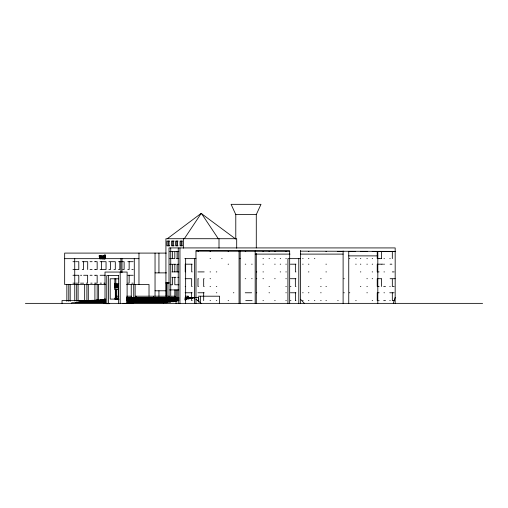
<?xml version="1.0" encoding="UTF-8"?>
<svg xmlns="http://www.w3.org/2000/svg" width="508" height="508" viewBox="0 0 508 508"><rect width="100%" height="100%" fill="white"/><g stroke="black" fill="none" stroke-linecap="round" stroke-linejoin="round"><path stroke-width="0.76" d="M87.681 269.519L87.713 261.696L82.264 261.696M116.865 285.248L116.961 284.715L118.548 284.728M117.113 285.185L116.783 284.715L114.884 284.728L114.884 285.852L116.561 285.852L116.783 284.715L116.808 285.858L116.643 284.963L117.119 285.058M118.091 285.852L117.824 284.728M115.145 287.445L115.005 286.62M115.43 287.445L115.564 286.62M115.202 287.738L115.405 286.62M115.665 284.988L115.748 285.407M115.875 285.407L115.951 284.988M115.684 286.88L115.761 287.293M115.888 287.293L115.964 286.88M115.608 284.728L115.392 285.852L115.379 284.728M115.894 284.728L115.672 285.852L115.659 284.728M115.405 287.738L115.627 286.62L115.487 287.738L116.713 287.553M115.691 287.738L115.907 286.62M99.962 258.051L100.432 255.797L101.092 255.797L100.413 258.845L99.746 258.845L99.066 255.797L99.739 255.797L100.222 258.051L99.485 255.797M100.222 258.051L100.686 255.797M118.218 287.585L118.11 287.706A0.749 0.375 -90 0 1 117.932 287.757C117.157 286.087 118.091 287.623 118.218 287.141L117.685 287.141L118.097 287.325M100.159 258.845L100.838 255.797M101.244 258.845L101.403 258.153L102.419 258.153M101.657 258.153L101.505 258.845L100.838 258.845L101.581 255.797L102.241 255.797L103.003 258.845M102.032 256.508L101.524 257.639L102.299 257.639M116.224 285.172L116.091 284.728M116.503 285.172L116.637 284.728M116.484 284.728L116.275 285.852M393.275 303.359L395.173 297.434M115.449 285.166L114.992 285.223L115.507 284.728M256.286 247.872L256.286 214.586L260.991 204.324L231.083 204.324L235.788 214.586L235.788 239.154M114.992 285.852L115.087 285.325L116.116 285.852L115.957 284.728M115.087 285.325L115.24 285.852L115.367 285.325M184.321 238.716L201.225 213.385M117.932 287.141L117.831 287.706A0.749 0.375 -90 0 1 117.646 287.757L115.081 287.738L114.878 286.62L117.735 286.601L117.812 286.969M118.427 286.62L117.862 286.633L117.691 287.172A0.673 0.337 -90 0 0 117.723 287.477L117.818 287.325M117.189 285.775L116.859 285.769M167.322 238.716L201.143 213.385L235.299 238.716M117.9 285.35L118.307 285.204L118.11 284.728M117.615 286.614L117.405 287.172A0.673 0.337 -90 0 0 117.437 287.477L117.646 287.757L117.627 286.334M118.18 285.35L118.377 285.852M116.84 285.058L117.234 285.045M235.788 214.586L256.286 214.586M169.602 241.071L166.935 241.071L166.935 245.821L169.602 245.821M174.149 241.071L171.444 241.071L171.444 245.821L174.149 245.821M178.073 241.071L175.616 241.071L175.616 245.821L178.073 245.821M182.404 241.071L180.073 241.071L180.073 245.821L182.404 245.821M195.974 303.359L195.974 250.882L289.662 250.882L289.662 303.359M169.659 251.384L174.816 251.384L174.816 258.642L171.894 258.642M175.368 251.384L178.835 251.384M197.974 251.384L198.469 251.384M210.039 251.384L210.541 251.384M228.117 251.384L228.619 251.384M245.237 251.384L245.732 251.384M262.966 251.384L263.468 251.384M269.024 251.384L269.519 251.384M274.669 251.384L275.171 251.384M285.826 251.384L286.322 251.384M308.4 251.384L308.902 251.384M325.926 251.384L326.428 251.384M337.699 251.384L343.814 251.384M349.288 251.384L355.695 251.384M360.331 251.384L367.367 251.384M372.186 251.384L381.178 251.384M385.483 251.384L381.425 251.384L381.425 258.642M385.845 251.384L389.833 251.384M390.093 251.384L395.173 251.384L300.533 251.149M166.326 253.092L64.662 253.092L64.662 284.505L105.778 284.505M255.175 254.108L290.03 254.108M300.33 254.108L343.11 254.108M348.748 255.88L377.812 255.88M104.559 258.331L103.346 258.331L103.346 255.822M64.662 258.667L138.97 258.667M169.659 258.642L171.38 258.642M176.498 258.642L178.835 258.642M184.817 258.642L195.974 258.642M210.039 258.642L210.541 258.642M221.653 258.642L222.155 258.642M239.744 258.642L240.246 258.642M262.966 258.642L263.468 258.642M269.024 258.642L269.519 258.642M274.669 258.642L275.171 258.642M280.194 258.642L280.689 258.642M285.826 258.642L286.322 258.642M300.533 258.642L287.922 258.642L287.922 303.359M302.635 258.642L303.136 258.642M308.4 258.642L308.902 258.642M314.357 258.642L314.852 258.642M349.288 258.642L349.79 258.642M355.695 258.642L356.197 258.642M360.331 258.642L360.832 258.642M366.865 258.642L367.367 258.642M372.186 258.642L372.688 258.642M379.101 258.642L377.228 258.642L377.228 251.384M379.381 258.642L381.178 258.642M383.965 258.642L384.467 258.642M389.757 258.642L390.258 258.642M72.949 261.696L74.289 261.696M75.616 261.696L76.721 261.696M77.451 261.696L78.791 261.696L78.791 269.519L72.949 269.519M90.049 261.696L92.113 261.696M94.507 261.696L95.618 261.696M95.822 261.696L97.161 261.696L97.161 269.519L95.822 269.519M100.108 261.696L106.051 261.696L106.051 269.519L100.108 269.519M108.896 261.696L110.007 261.696M118.485 261.696L124.123 261.696L124.123 269.519L122.784 269.519M127.806 261.696L133.172 261.696M192.189 264.185L185.23 264.185L185.23 271.907M228.117 264.185L228.619 264.185M245.237 264.185L245.732 264.185M251.631 264.185L252.133 264.185M262.966 264.185L263.468 264.185M274.669 264.185L275.171 264.185M280.194 264.185L280.689 264.185M285.826 264.185L286.322 264.185M290.373 264.185L295.929 264.185M302.635 264.185L303.136 264.185M308.4 264.185L308.902 264.185M325.926 264.185L326.428 264.185M355.695 264.185L356.197 264.185M360.331 264.185L360.832 264.185M366.865 264.185L367.367 264.185M372.186 264.185L372.688 264.185M381.178 264.185L377.228 264.185L377.228 271.907L379.101 271.907M381.425 264.185L383.223 264.185M383.965 264.185L384.467 264.185M390.093 264.185L391.89 264.185M169.659 264.262L172.523 264.262L172.523 271.888M173.095 264.262L175.959 264.262M177.686 264.262L178.835 264.262M82.264 269.519L83.604 269.519L83.604 261.696M90.049 269.519L92.107 269.519M94.507 269.519L95.618 269.519M108.896 269.519L110.522 269.519L110.522 261.696L115.303 261.696L115.303 269.519L113.963 269.519M118.485 269.519L119.825 269.519L119.825 261.696M127.806 269.519L129.146 269.519L129.146 261.696M131.832 269.519L133.172 269.519M171.894 271.888L173.609 271.888M174.244 271.888L175.959 271.888M176.498 271.888L178.835 271.888M192.189 271.907L191.732 271.907L191.732 264.185M197.974 271.907L204.184 271.907M210.039 271.907L210.541 271.907M216.287 271.907L216.789 271.907M256.318 271.907L256.819 271.907M262.966 271.907L263.468 271.907M280.194 271.907L280.689 271.907M285.826 271.907L286.322 271.907M295.929 271.907L295.37 271.907L295.37 264.185M308.4 271.907L308.902 271.907M325.926 271.907L326.428 271.907M360.331 271.907L360.832 271.907M372.186 271.907L372.688 271.907M383.965 271.907L384.467 271.907M392.322 271.907L394.119 271.907M155.042 272.879L166.567 272.879M72.949 275.266L78.791 275.266L78.791 283.159L77.451 283.159M80.55 275.266L81.661 275.266M83.604 275.266L87.655 275.266L87.624 283.159L86.284 283.159M90.049 275.266L92.107 275.266M94.507 275.266L95.618 275.266M95.822 275.266L97.161 275.266L97.161 283.159L95.822 283.159M100.108 275.266L105.283 275.266M127.806 275.266L133.172 275.266M118.694 275.552L106.763 275.552L106.763 303.359M171.894 277.311L173.609 277.311M174.244 277.311L175.959 277.311M177.686 277.311L178.835 277.311M118.631 278.784L110.204 278.784L110.204 299.098L118.631 299.098M185.166 278.708L191.668 278.708L191.668 286.468L192.189 286.468M198.469 278.708L197.974 278.708L197.974 286.468L198.469 286.468M204.184 278.708L203.683 278.708L203.683 286.468L204.184 286.468M210.039 278.708L210.541 278.708M245.237 278.708L245.732 278.708M251.631 278.708L252.133 278.708M256.318 278.708L256.819 278.708M262.966 278.708L263.468 278.708M274.669 278.708L275.171 278.708M285.826 278.708L286.322 278.708M290.354 278.708L295.929 278.708M320.637 278.708L321.139 278.708M343.814 278.708L344.316 278.708M366.865 278.708L367.367 278.708M372.186 278.708L372.688 278.708M381.178 278.708L377.228 278.708L377.228 286.468L379.101 286.468M390.093 278.708L391.89 278.708M395.173 278.708L392.322 278.708L392.322 286.468L394.119 286.468M165.925 282.791L169.075 282.791M165.925 283.039L169.145 283.039M72.949 283.159L74.289 283.159M75.616 283.159L76.721 283.159M80.55 283.159L81.661 283.159M82.264 283.159L83.604 283.159M90.761 283.159L92.1 283.159M94.507 283.159L95.618 283.159M100.108 283.159L101.448 283.159M103.867 283.159L104.978 283.159M127.806 283.159L129.146 283.159L129.146 275.266M131.832 283.159L133.172 283.159M115.729 283.343L114.554 283.343L114.554 289.376L118.523 289.376M114.948 283.369L115.843 283.369L115.843 278.784M126.543 284.505L149.022 284.505L149.022 296.202M170.802 284.785L172.523 284.785L172.523 277.311M175.368 284.785L177.089 284.785M177.686 284.785L178.835 284.785M117.983 285.198L117.177 285.166L117.481 284.728M117.958 285.852L117.177 285.356L117.488 285.852M116.161 285.375L116.561 285.375M117.704 285.382L117.704 285.852M118.427 286.347L117.208 286.347L117.126 287.738M185.166 286.468L185.68 286.468M210.039 286.468L210.541 286.468M216.287 286.468L216.789 286.468M269.024 286.468L269.519 286.468M285.826 286.468L286.322 286.468M290.354 286.468L290.938 286.468M295.929 286.468L295.351 286.468L295.351 278.708M308.4 286.468L308.902 286.468M320.637 286.468L321.139 286.468M325.926 286.468L326.428 286.468M360.331 286.468L360.832 286.468M366.865 286.468L367.367 286.468M383.686 286.468L385.483 286.468M389.757 286.468L390.258 286.468M116.846 287.553L117.412 287.738M118.427 287.738L118.034 287.738L118.04 286.347M169.659 289.916L172.523 289.916M173.095 289.916L178.835 289.916M155.042 290.792L166.567 290.792M185.134 292.773L192.189 292.773M197.974 292.773L204.184 292.773M216.287 292.773L216.789 292.773M233.35 292.773L233.845 292.773M245.237 292.773L251.631 292.773M256.318 292.773L256.819 292.773M269.024 292.773L269.519 292.773M285.826 292.773L286.322 292.773M290.411 292.773L295.929 292.773M302.635 292.773L303.136 292.773M308.4 292.773L308.902 292.773M320.637 292.773L321.139 292.773M343.814 292.773L344.316 292.773M349.288 292.773L349.79 292.773M366.865 292.773L367.367 292.773M379.101 292.773L377.228 292.773L377.228 300.641M383.965 292.773L384.467 292.773M389.757 292.773L394.119 292.773M116.465 296.202L118.815 296.202M126.625 296.202L131.312 296.202M135.217 296.202L169.678 296.202M171.215 296.202L175.05 296.202L175.05 297.625M185.35 296.202L188.531 296.202L188.531 297.625M198.26 296.202L219.596 296.202L219.596 303.359M169.659 297.332L178.835 297.332M126.409 297.625L178.772 297.625M185.058 297.625L198.679 297.625L198.819 301.923M114.878 298.075L118.58 298.075M126.435 298.075L178.816 298.075M185.058 298.075L194.494 298.075M114.878 298.577L118.58 298.577M178.848 298.577L126.987 298.577L126.987 298.996M185.102 298.577L192.17 298.577L192.17 298.075M105.474 298.996L104.337 298.996L104.337 299.447M115.049 298.996L118.936 298.996M126.67 298.996L178.848 298.996M184.817 298.996L189.065 298.996L189.065 298.577M105.766 299.447L100.324 299.447L100.324 299.86M115.049 299.447L118.936 299.447M126.359 299.447L178.53 299.447M184.817 299.447L186.385 299.447L186.385 298.996M105.524 299.86L96.025 299.86L96.025 300.311M126.359 299.86L178.93 299.86M105.086 300.311L91.662 300.311L91.662 300.742M126.619 300.311L178.93 300.311M91.948 300.514L62.04 300.514L62.04 303.359M185.134 300.641L185.68 300.641M192.189 300.641L191.643 300.641L191.643 292.773M197.974 300.641L198.469 300.641M210.039 300.641L210.541 300.641M216.287 300.641L216.789 300.641M228.117 300.641L228.619 300.641M245.732 300.641L252.133 300.641M262.966 300.641L263.468 300.641M274.669 300.641L275.171 300.641M285.826 300.641L286.322 300.641M290.411 300.641L290.938 300.641M295.929 300.641L295.402 300.641L295.402 292.773M302.635 300.641L303.136 300.641M308.4 300.641L308.902 300.641M314.357 300.641L314.852 300.641M320.637 300.641L321.139 300.641M325.926 300.641L326.428 300.641M337.699 300.641L338.201 300.641M355.695 300.641L356.197 300.641M372.186 300.641L372.688 300.641M378.6 300.641L379.101 300.641M383.686 300.641L385.483 300.641M389.757 300.641L390.258 300.641M394.119 300.641L392.322 300.641L392.322 292.773M105.505 300.742L87.344 300.742L87.344 301.276M126.879 300.742L178.772 300.742M77.864 300.939L85.007 300.939M88.163 300.939L91.345 300.939M105.632 301.276L83.858 301.276L83.858 301.727M126.879 301.276L176.809 301.276L176.809 300.742M105.632 301.727L79.718 301.727L79.718 302.216M126.975 301.727L174.079 301.727L174.079 301.276M105.258 302.216L75.851 302.216L75.851 302.73M127.006 302.216L170.536 302.216L170.536 301.727M105.581 302.73L71.692 302.73L71.692 303.359M126.759 302.73L167.215 302.73L167.215 302.216M25.4 303.359L482.6 303.359M105.728 303.676L109.696 303.676M195.974 250.882L289.662 251.117M118.777 283.534L114.852 283.343L114.884 278.784M117.069 284.715L117.062 285.852L118.548 285.852L118.542 284.455L118.154 284.455L118.148 285.852M195.974 299.301L201.162 303.359M300.533 299.301L304.375 303.359M201.397 213.385L218.307 238.716M118.097 285.439L118.237 285.852L118.262 284.455M116.237 284.728L116.446 285.852M101.987 255.797L102.749 258.845M102.165 258.153L102.33 258.845L105.2 258.845L105.2 255.797L104.565 255.797L104.559 258.845M101.778 256.508L102.038 257.639M99.32 255.797L99.828 258.083M116.014 284.728L116.237 285.852M115.729 284.728L115.957 285.852M115.741 286.62L115.97 287.738M115.164 286.62L115.367 287.738M395.173 303.359L395.173 247.923L169.018 247.923L169.018 297.625M392.322 251.384L392.322 258.642M381.425 278.708L381.425 286.468M377.812 251.524L377.812 303.359M348.748 251.536L348.748 303.359M343.11 251.016L343.11 303.359M300.533 250.349L300.533 303.359M298.793 258.642L298.793 303.359M256.286 253.422L256.286 303.359M255.175 251.016L255.175 303.359M240.138 251.085L240.138 303.359M239.065 251.085L239.065 303.359M236.696 248.177L236.696 238.716L165.925 238.716L165.925 296.202M219.005 238.716L219.005 248.177M203.683 292.773L203.683 300.641M200.539 303.359L200.508 296.202M198.418 297.625L198.418 301.923M194.405 258.642L194.405 303.359M187.725 296.202L187.725 297.625M185.649 258.642L185.649 303.359M183.617 238.716L183.617 248.158M182.016 241.071L182.016 245.821M181.108 241.071L181.108 245.821M179.965 247.923L179.965 303.359M178.244 247.923L178.244 303.359M177.616 241.071L177.616 245.821M177.089 251.384L177.089 258.642M177.089 264.262L177.089 271.888M177.089 289.916L177.089 297.332M176.74 241.071L176.74 245.821M176.047 301.276L176.047 303.359M175.959 289.916L175.959 297.332M174.816 264.262L174.816 271.888M174.816 277.311L174.816 284.785M174.816 289.916L174.816 297.332M173.653 241.071L173.653 245.821M172.676 241.071L172.676 245.821M172.523 251.384L172.523 258.642M170.732 247.923L170.732 297.815M169.075 241.071L169.075 245.821M168.173 241.071L168.173 245.821M167.069 283.039L167.069 296.202M166.541 283.039L166.541 296.202M166.237 283.039L166.237 296.202M163.614 302.73L163.614 303.359M158.941 253.092L158.941 272.879M158.941 290.792L158.941 296.291M155.042 253.092L155.042 296.202M153.568 296.202L153.568 297.625M138.97 253.092L138.97 284.505M136.347 296.202L136.347 297.625M135.128 284.505L135.128 297.929M134.283 258.591L134.283 284.512M133.718 284.505L133.718 297.929M133.445 303.359L122.98 303.359M133.198 297.625L133.198 298.075M131.248 284.505L131.248 297.929M130.099 298.075L130.099 298.577M127.114 303.67L127.114 272.053L105.01 272.053L105.01 303.359M122.003 258.591L122.003 272.726M120.891 258.331L120.891 272.548M120.18 272.053L120.18 303.359M118.427 275.552L118.427 303.359M118.358 297.625L118.358 298.075M118.243 289.109L118.243 298.317M118.142 286.347L118.148 287.738M117.589 284.728L117.589 285.852M117.494 286.347L117.488 287.738M117.316 286.347L117.316 287.738M117.011 286.626L117.011 287.738M116.903 287.738L116.897 286.347L116.51 286.347L116.503 287.738M116.796 286.347L116.713 287.738M116.618 286.347L116.618 287.738M116.465 289.135L116.465 298.355M116.148 286.626L116.148 287.553M116.034 286.626L116.034 287.738M115.78 289.135L115.78 298.298M115.392 289.115L115.392 298.298M115.316 288.944L115.316 299.098M115.164 284.728L115.164 285.852M114.992 284.728L114.992 285.223M108.585 275.552L108.585 303.359M104.934 255.067L104.934 255.619M104.946 255.797L104.946 258.845M104.832 255.067L104.832 255.619M104.819 255.797L104.819 258.845M104.299 258.331L104.299 258.845M104.178 302.73L104.178 303.359M104.013 302.73L104.013 303.359M103.6 258.331L103.6 255.822L102.965 255.822L102.965 258.845M103.219 255.822L103.219 258.845M101.448 261.696L101.448 269.519M98.577 284.505L98.577 299.771M97.174 284.505L97.174 299.771M94.907 284.505L94.907 300.533M88.29 284.505L88.29 300.653M86.881 284.505L86.881 300.653M84.665 284.505L84.665 300.653M78.099 284.505L78.099 300.977M76.695 284.505L76.695 300.977M74.714 258.343L74.778 300.977M70.187 284.505L70.187 301.358M68.777 284.505L68.777 301.358M66.846 284.505L66.846 301.358M105.194 255.067L104.578 255.067L104.578 255.619L105.194 255.619L105.194 255.067"/></g></svg>
